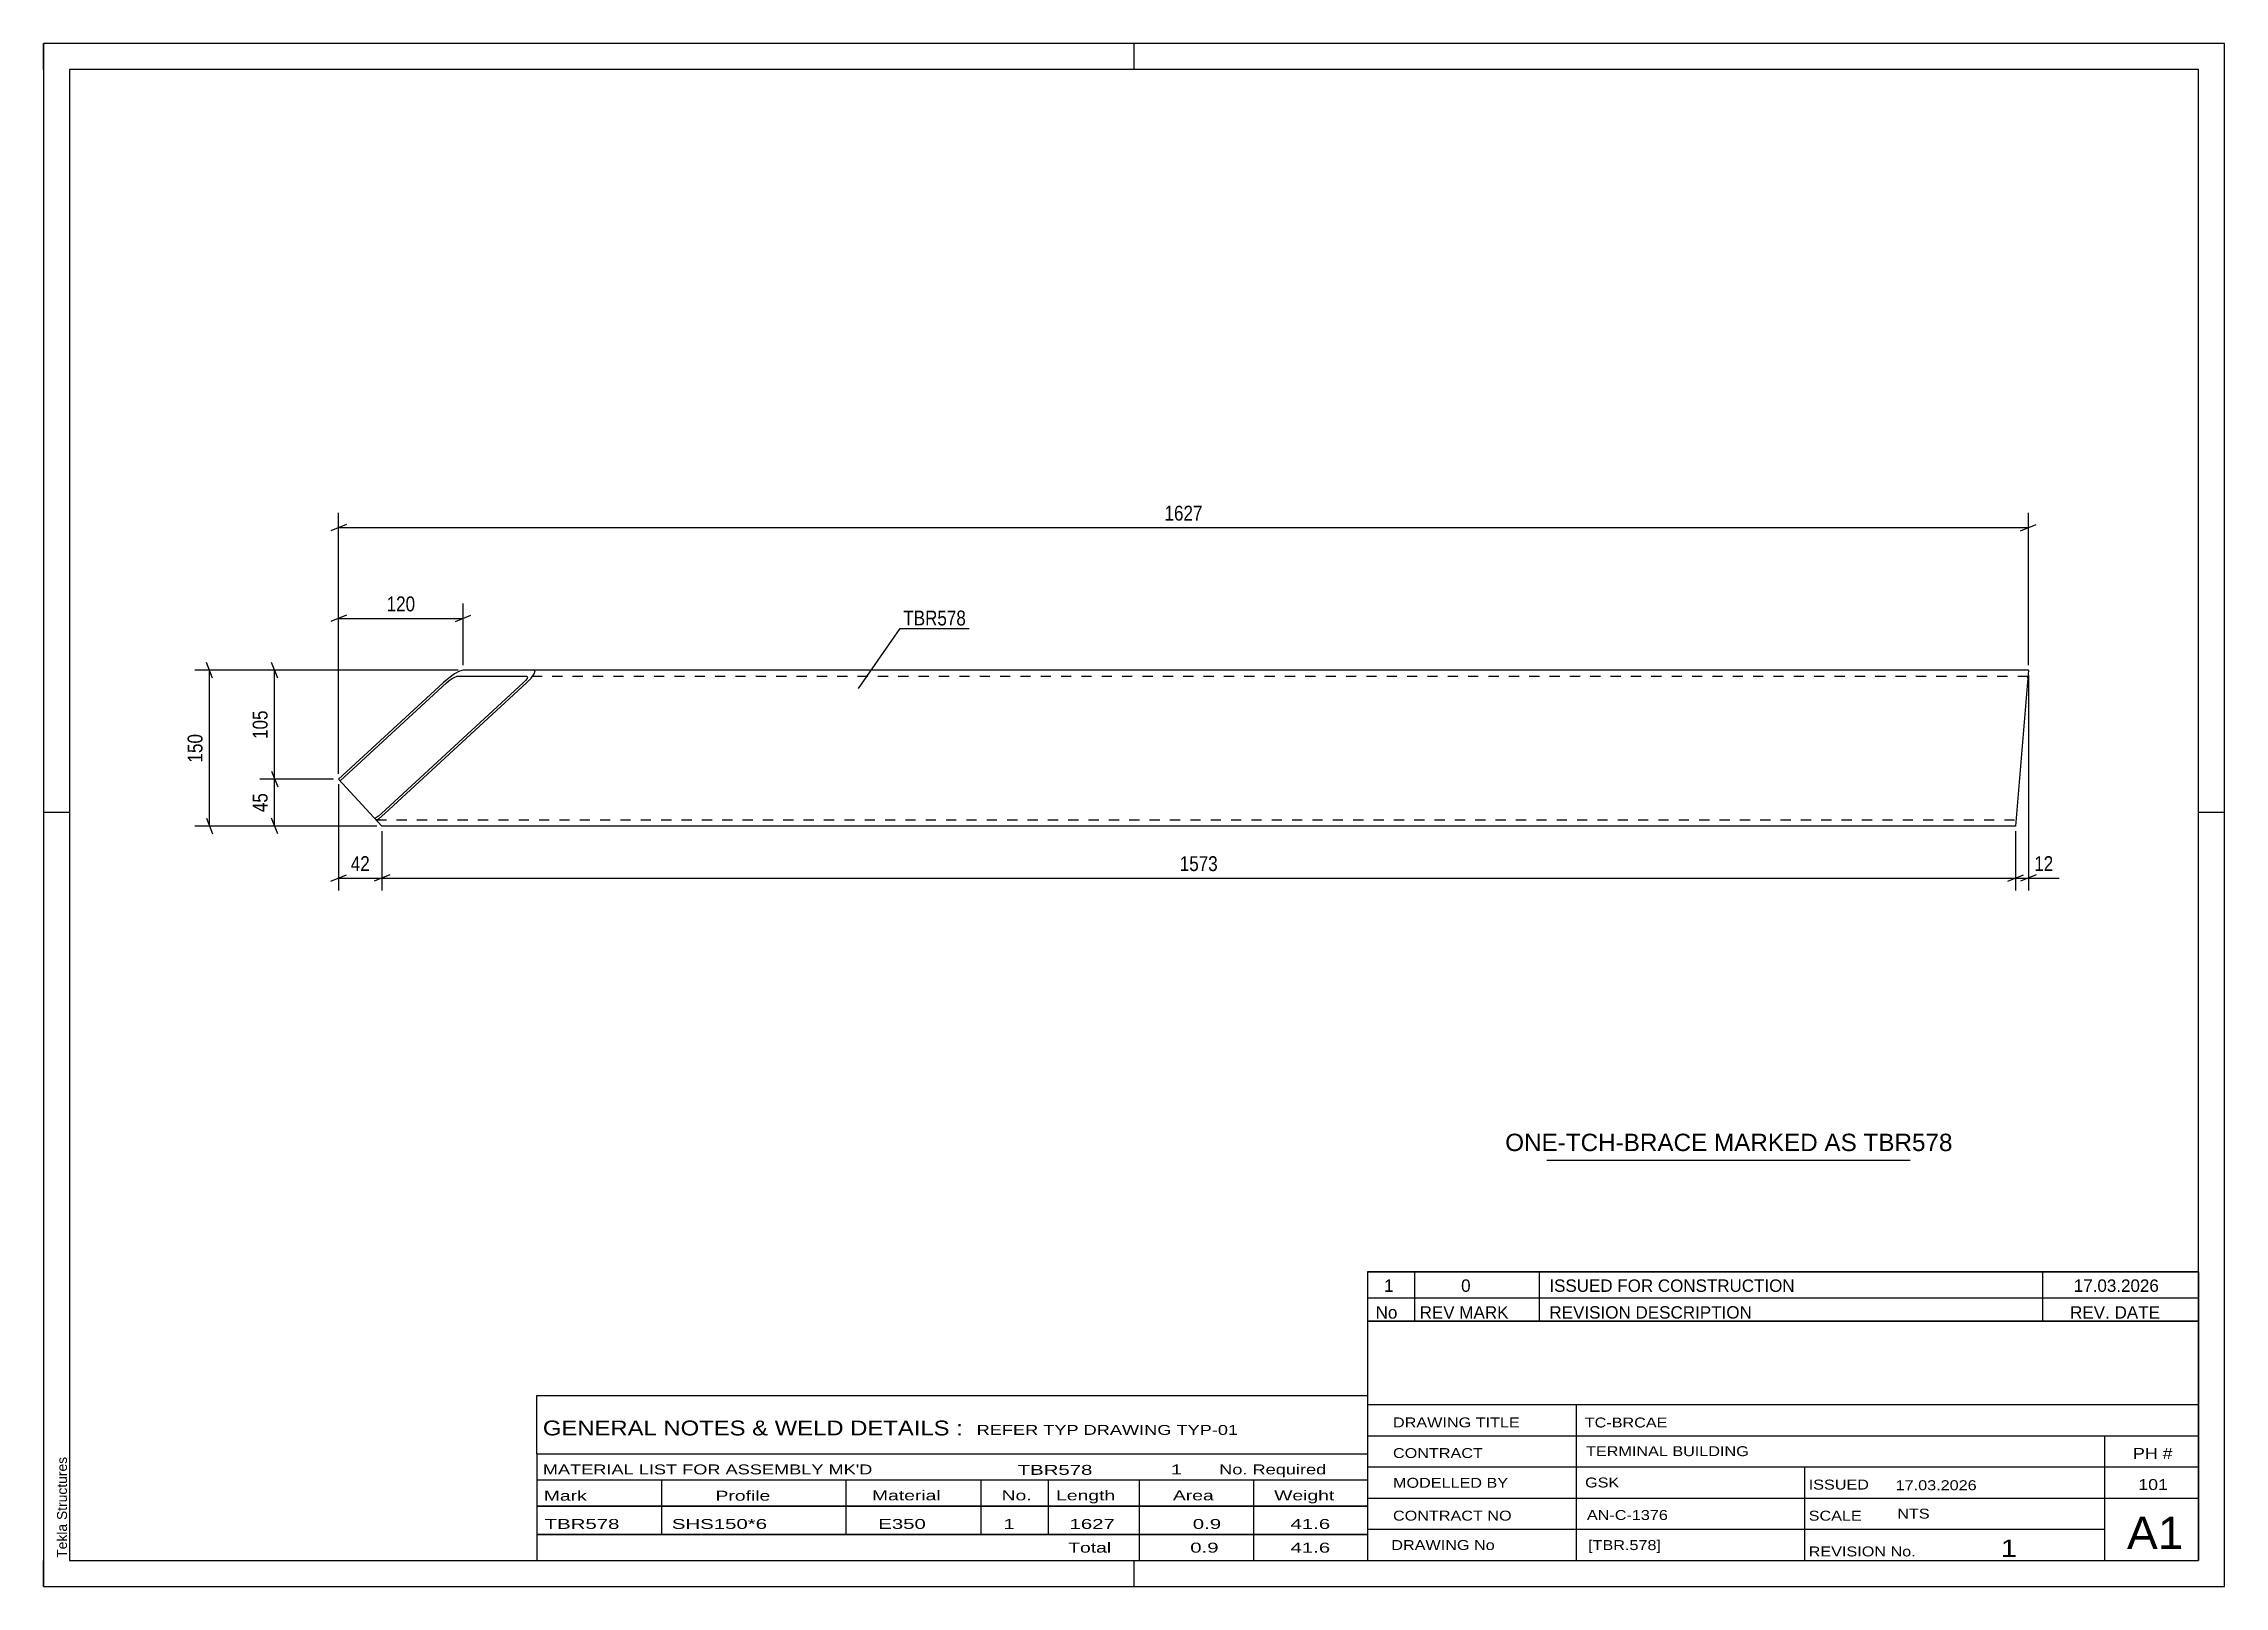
# Model space of a CAD drawing. Header units: millimetres. Extents: x 0 to 420, y 0 to 297.
import ezdxf

# ---------------------------------------------------------------- set-up
doc = ezdxf.new("R2010")
doc.units = ezdxf.units.MM
doc.linetypes.add('DXK_LINE_DOT2', pattern=[3.9198, 1.9599, -1.9599])
doc.styles.add('Arial', font='ARIAL.TTF', dxfattribs={"height": 0.2})
doc.styles.add('Arial Narrow', font='ARIALN.TTF', dxfattribs={"height": 0.2})

# ---------------------------------------------------------------- blocks, each defined once
blk = doc.blocks.new('Unknown-582664572-1161')
at = {"color": 5, "linetype": 'Continuous'}
for p, q in [((420, 297), (0, 297)), ((0, 297), (0, 0)), ((0, 292), (0, 297)), ((210, 292), (210, 297)), ((420, 0), (420, 297)), ((415, 292), (5, 292)), ((5, 292), (5, 5)), ((415, 5), (415, 292)), ((5, 149), (0, 149)), ((420, 149), (415, 149)), ((0, 0), (0, 5)), ((5, 5), (415, 5)), ((210, 0), (210, 5)), ((0, 0), (420, 0))]:
    blk.add_line(p, q, dxfattribs=at)
at = {"color": 174, "linetype": 'Continuous', "style": 'Arial'}
blk.add_text('Tekla Structures', height=1.9102, rotation=90, dxfattribs=at).set_placement((4.5, 5.5))
blk = doc.blocks.new('Part-582664572-1656 - 1655')
at = {"color": 2, "linetype": 'Continuous'}
for p, q in [((56.81, 155.41), (76.92, 173.96)), ((57.11, 155.09), (77.57, 173.96)), ((65.06, 148.76), (92.38, 173.96)), ((65.71, 148.76), (93.03, 173.96)), ((78.02, 174.87), (76.92, 173.96)), ((77.57, 173.96), (78.11, 174.41)), ((79.14, 175.65), (78.02, 174.87)), ((78.11, 174.41), (78.68, 174.8)), ((78.68, 174.8), (79.17, 175.06)), ((80.12, 176.17), (79.14, 175.65)), ((79.17, 175.06), (79.51, 175.16)), ((93.04, 175.16), (79.51, 175.16)), ((80.81, 176.36), (80.12, 176.17)), ((382.25, 176.36), (80.81, 176.36)), ((92.83, 174.41), (92.38, 173.96)), ((93.12, 174.8), (92.83, 174.41)), ((93.03, 173.96), (93.93, 174.87)), ((93.04, 175.16), (93.19, 175.06)), ((93.19, 175.06), (93.12, 174.8)), ((93.93, 174.87), (94.49, 175.65)), ((94.64, 176.17), (94.34, 176.36)), ((94.49, 175.65), (94.64, 176.17)), ((382.25, 176.36), (379.79, 146.36)), ((65.17, 146.36), (56.81, 155.41)), ((63.95, 147.91), (63.81, 147.83)), ((64.51, 148.3), (63.95, 147.91)), ((64.12, 147.49), (64.61, 147.84)), ((65.06, 148.76), (64.51, 148.3)), ((64.61, 147.84), (65.71, 148.76)), ((379.79, 146.36), (65.17, 146.36))]:
    blk.add_line(p, q, dxfattribs=at)
at = {"color": 7, "linetype": 'DXK_LINE_DOT2'}
for p, q in [((382.15, 175.16), (93.04, 175.16)), ((382.13, 174.87), (382.14, 175.06)), ((382.14, 175.06), (382.13, 174.87)), ((382.14, 175.06), (382.15, 175.16)), ((382.15, 175.16), (382.14, 175.06)), ((64.2, 147.56), (64.06, 147.56)), ((64.06, 147.56), (379.89, 147.56))]:
    blk.add_line(p, q, dxfattribs=at)
blk = doc.blocks.new('StraightDimension-582664572-2404 - 1655')
at = {"color": 7, "linetype": 'Continuous'}
for p, q in [((32.55, 174.86), (31.35, 177.86)), ((79.81, 176.36), (29.1, 176.36)), ((31.95, 146.36), (31.95, 176.36)), ((31.35, 147.86), (32.55, 144.86)), ((64.17, 146.36), (29.1, 146.36))]:
    blk.add_line(p, q, dxfattribs=at)
at = {"color": 0}
blk.add_wipeout([(31.2, 164.7), (27, 164.7), (27, 158.01), (31.2, 158.01)], dxfattribs=at)
at = {"color": 3, "style": 'Arial Narrow'}
blk.add_text('150', height=2.863, rotation=90.0002, dxfattribs=at).set_placement((30.6, 158.61))
blk = doc.blocks.new('StraightDimension-582664572-2147 - 1655')
at = {"color": 7, "linetype": 'Continuous'}
for p, q in [((56.81, 156.41), (56.81, 189.21)), ((80.81, 177.36), (80.81, 189.21)), ((58.31, 186.96), (55.31, 185.76)), ((56.81, 186.36), (80.81, 186.36)), ((79.31, 185.76), (82.31, 186.96))]:
    blk.add_line(p, q, dxfattribs=at)
at = {"color": 0}
blk.add_wipeout([(72.16, 187.11), (72.16, 191.31), (65.47, 191.31), (65.47, 187.11)], dxfattribs=at)
at = {"color": 3, "style": 'Arial Narrow'}
blk.add_text('120', height=2.863, dxfattribs=at).set_placement((66.07, 187.71))
blk = doc.blocks.new('StraightDimension-582664572-2329 - 1655')
at = {"color": 7, "linetype": 'Continuous'}
for p, q in [((65.17, 145.36), (65.17, 133.96)), ((379.79, 145.36), (379.79, 133.96)), ((66.67, 136.96), (63.67, 135.76)), ((65.17, 136.36), (379.79, 136.36)), ((378.29, 135.76), (381.29, 136.96))]:
    blk.add_line(p, q, dxfattribs=at)
at = {"color": 0}
blk.add_wipeout([(226.73, 137.11), (226.73, 141.31), (218.22, 141.31), (218.22, 137.11)], dxfattribs=at)
at = {"color": 3, "style": 'Arial Narrow'}
blk.add_text('1573', height=2.863, dxfattribs=at).set_placement((218.82, 137.71))
blk = doc.blocks.new('StraightDimension-582664572-1931 - 1655')
at = {"color": 7, "linetype": 'Continuous'}
for p, q in [((56.81, 156.41), (56.81, 206.68)), ((382.25, 177.36), (382.25, 206.68)), ((58.31, 204.43), (55.31, 203.23)), ((56.81, 203.83), (382.25, 203.83)), ((380.75, 203.23), (383.75, 204.43))]:
    blk.add_line(p, q, dxfattribs=at)
at = {"color": 0}
blk.add_wipeout([(223.79, 204.58), (223.79, 208.78), (215.28, 208.78), (215.28, 204.58)], dxfattribs=at)
at = {"color": 3, "style": 'Arial Narrow'}
blk.add_text('1627', height=2.863, dxfattribs=at).set_placement((215.88, 205.18))
blk = doc.blocks.new('StraightDimension-582664572-2328 - 1655')
at = {"color": 7, "linetype": 'Continuous'}
for p, q in [((382.25, 175.36), (382.25, 133.96)), ((379.79, 145.36), (379.79, 133.96)), ((378.29, 135.76), (381.29, 136.96)), ((379.79, 136.36), (382.25, 136.36)), ((383.75, 136.96), (380.75, 135.76))]:
    blk.add_line(p, q, dxfattribs=at)
at = {"color": 0}
blk.add_wipeout([(387.63, 137.11), (387.63, 141.31), (382.78, 141.31), (382.78, 137.11)], dxfattribs=at)
at = {"color": 7, "linetype": 'Continuous'}
blk.add_line((382.25, 136.36), (388.16, 136.36), dxfattribs=at)
blk.add_line((382.25, 136.36), (388.16, 136.36), dxfattribs=at)
at = {"color": 3, "style": 'Arial Narrow'}
blk.add_text('12', height=2.863, dxfattribs=at).set_placement((383.38, 137.71))
blk = doc.blocks.new('StraightDimension-582664572-2330 - 1655')
at = {"color": 7, "linetype": 'Continuous'}
for p, q in [((56.81, 154.41), (56.81, 133.96)), ((65.17, 145.36), (65.17, 133.96)), ((55.31, 135.76), (58.31, 136.96)), ((56.81, 136.36), (65.17, 136.36)), ((66.67, 136.96), (63.67, 135.76))]:
    blk.add_line(p, q, dxfattribs=at)
at = {"color": 0}
blk.add_wipeout([(63.42, 137.11), (63.42, 141.31), (58.56, 141.31), (58.56, 137.11)], dxfattribs=at)
at = {"color": 3, "style": 'Arial Narrow'}
blk.add_text('42', height=2.863, dxfattribs=at).set_placement((59.16, 137.71))
blk = doc.blocks.new('StraightDimension-582664572-2374 - 1655')
at = {"color": 7, "linetype": 'Continuous'}
for p, q in [((45.08, 174.86), (43.88, 177.86)), ((79.81, 176.36), (41.63, 176.36)), ((44.48, 155.41), (44.48, 176.36)), ((55.81, 155.41), (41.63, 155.41)), ((43.88, 156.91), (45.08, 153.91))]:
    blk.add_line(p, q, dxfattribs=at)
at = {"color": 0}
blk.add_wipeout([(43.73, 169.22), (39.53, 169.22), (39.53, 162.54), (43.73, 162.54)], dxfattribs=at)
at = {"color": 3, "style": 'Arial Narrow'}
blk.add_text('105', height=2.863, rotation=90.0002, dxfattribs=at).set_placement((43.13, 163.14))
blk = doc.blocks.new('StraightDimension-582664572-2375 - 1655')
at = {"color": 7, "linetype": 'Continuous'}
for p, q in [((55.81, 155.41), (41.63, 155.41)), ((43.88, 156.91), (45.08, 153.91)), ((44.48, 146.36), (44.48, 155.41)), ((45.08, 144.86), (43.88, 147.86)), ((64.17, 146.36), (41.63, 146.36))]:
    blk.add_line(p, q, dxfattribs=at)
at = {"color": 0}
blk.add_wipeout([(43.73, 153.31), (39.53, 153.31), (39.53, 148.45), (43.73, 148.45)], dxfattribs=at)
at = {"color": 3, "style": 'Arial Narrow'}
blk.add_text('45', height=2.863, rotation=90.0002, dxfattribs=at).set_placement((43.13, 149.05))
blk = doc.blocks.new('Unknown-582664572-2462')
at = {"color": 7, "linetype": 'Continuous'}
blk.add_line((289.5, 82.05), (359.5, 82.05), dxfattribs=at)
at = {"color": 7, "style": 'Arial'}
blk.add_text('ONE-TCH-BRACE MARKED AS TBR578', height=3.3428, dxfattribs=at).set_placement((281.49, 83.8))
blk = doc.blocks.new('Unknown-582664572-2459')
at = {"color": 7, "linetype": 'Continuous'}
for p, q in [((255, 51.05), (255, 5)), ((255, 51.05), (415, 51.05)), ((415, 51), (415, 5)), ((255, 35), (415, 35)), ((295.14, 35), (295.14, 5)), ((255, 29), (415, 29)), ((397, 5.05), (397, 29.05)), ((255, 23), (415, 23)), ((339.14, 23), (339.14, 5)), ((255, 17), (415, 17)), ((255, 11), (397, 11)), ((255, 5), (415, 5))]:
    blk.add_line(p, q, dxfattribs=at)
at = {"color": 7, "style": 'Arial Narrow'}
for s, height, width, p in [('DRAWING TITLE', 1.9089, 1.425378, (259.88, 30.61)), ('TC-BRCAE', 1.909, 1.425378, (296.81, 30.59)), ('CONTRACT', 1.909, 1.425378, (259.88, 24.71)), ('TERMINAL BUILDING', 1.9089, 1.425378, (297.06, 25.07)), ('MODELLED BY', 1.9089, 1.425378, (259.88, 18.98)), ('GSK', 1.909, 1.425378, (296.88, 19.04)), ('ISSUED', 1.909, 1.425378, (339.94, 18.64)), ('17.03.2026', 1.909, 1.425378, (356.69, 18.52)), ('CONTRACT NO', 1.9089, 1.425378, (259.88, 12.66)), ('AN-C-1376', 1.909, 1.425378, (297.23, 12.78)), ('SCALE', 1.909, 1.425378, (339.94, 12.65)), ('A1', 6.204, 1.25, (401.24, 7.2)), ('DRAWING No', 1.909, 1.425378, (259.56, 7)), ('[TBR.578]', 1.909, 1.425378, (297.46, 6.99)), ('1', 3.34, 1.5, (376.91, 5.68)), ('REVISION No.', 1.9089, 1.425378, (339.94, 5.77))]:
    blk.add_text(s, height=height, dxfattribs=dict(at, width=width)).set_placement(p)
at = {"color": 7, "linetype": 'Continuous', "style": 'Arial Narrow'}
for s, height, width, p in [('PH #', 2.1, 1.42538, (402.4, 24.55)), ('101', 2.1, 1.42538, (403.41, 18.55)), ('NTS', 1.909, 1.425378, (357, 13.05))]:
    blk.add_text(s, height=height, dxfattribs=dict(at, width=width)).set_placement(p)
blk = doc.blocks.new('Unknown-582664572-2460')
at = {"color": 7, "linetype": 'Continuous'}
for p, q in [((255, 60.55), (415, 60.55)), ((415, 60.55), (255, 60.55)), ((255, 60.55), (255, 55.55)), ((264, 60.55), (264, 55.55)), ((288, 60.55), (288, 55.55)), ((385, 60.55), (385, 55.55)), ((415, 60.55), (415, 55.55)), ((255, 55.55), (415, 55.55)), ((255, 55.55), (255, 51.05)), ((255, 55.55), (415, 55.55)), ((264, 55.55), (264, 51.05)), ((288, 55.55), (288, 51.05)), ((385, 55.55), (385, 51.05)), ((415, 55.55), (415, 51.05)), ((415, 51.05), (255, 51.05))]:
    blk.add_line(p, q, dxfattribs=at)
at = {"color": 7, "linetype": 'Continuous', "style": 'Arial Narrow'}
for s, height, width, p in [('1', 2.39, 1.196471, (258.16, 56.7)), ('0', 2.39, 1.196471, (273, 56.7)), ('ISSUED FOR CONSTRUCTION', 2.3861, 1.196471, (290, 56.7)), ('17.03.2026', 2.386, 1.196471, (391, 56.7)), ('No', 2.386, 1.2, (256.54, 51.55)), ('REV MARK', 2.386, 1.2, (265, 51.55)), ('REVISION DESCRIPTION', 2.3861, 1.2, (290, 51.55)), ('REV. DATE', 2.386, 1.2, (390.28, 51.55))]:
    blk.add_text(s, height=height, dxfattribs=dict(at, width=width)).set_placement(p)
blk = doc.blocks.new('Unknown-582664572-2461')
at = {"color": 7, "linetype": 'Continuous'}
for p, q in [((95, 36.75), (255, 36.75)), ((95, 25.5), (95, 36.75)), ((255, 36.75), (255, 25.5)), ((95, 25.5), (255, 25.5)), ((95, 25.5), (95, 20.5)), ((255, 25.5), (255, 20.5)), ((95, 20.5), (255, 20.5)), ((95, 20.5), (95, 15.5)), ((119, 20.5), (119, 15.5)), ((154.5, 20.5), (154.5, 15.5)), ((180.5, 20.5), (180.5, 15.5)), ((193.5, 20.5), (193.5, 15.5)), ((211, 20.5), (211, 15.5)), ((233, 20.5), (233, 15.5)), ((255, 20.5), (255, 15.5)), ((95, 15.5), (255, 15.5)), ((95, 15.45), (95, 10.05)), ((95, 15.45), (255, 15.45)), ((119, 15.5), (119, 10)), ((154.5, 15.5), (154.5, 10)), ((180.5, 15.5), (180.5, 10)), ((193.5, 15.5), (193.5, 10)), ((211, 15.5), (211, 10)), ((233, 15.5), (233, 10)), ((255, 15.45), (255, 10.05)), ((95, 10.05), (255, 10.05)), ((95, 10), (255, 10)), ((95, 10), (95, 5)), ((211, 10), (211, 5)), ((233, 10), (233, 5)), ((255, 10), (255, 5)), ((95, 5), (255, 5))]:
    blk.add_line(p, q, dxfattribs=at)
at = {"color": 7, "style": 'Arial Narrow'}
for s, height, width, p in [('GENERAL NOTES & WELD DETAILS :', 2.8633, 1.4, (96.15, 29.06)), ('REFER TYP DRAWING TYP-01', 1.9089, 1.6, (179.7, 29.16)), ("MATERIAL LIST FOR ASSEMBLY MK'D", 1.9089, 1.6, (96.15, 21.56)), ('TBR578', 1.909, 1.794707, (187.59, 21.47)), ('1', 1.91, 1.794707, (217.08, 21.56)), ('No. Required', 1.9089, 1.6, (226.41, 21.56)), ('Mark', 1.909, 1.7, (96.34, 16.5)), ('Profile', 1.909, 1.7, (129.41, 16.5)), ('Material', 1.909, 1.7, (159.54, 16.56)), ('No.', 1.909, 1.7, (184.5, 16.56)), ('Length', 1.909, 1.7, (195, 16.56)), ('Area', 1.909, 1.7, (217.5, 16.56)), ('Weight', 1.909, 1.7, (237, 16.56))]:
    blk.add_text(s, height=height, dxfattribs=dict(at, width=width)).set_placement(p)
at = {"color": 7, "linetype": 'Continuous', "style": 'Arial Narrow'}
for s, height, width, p in [('TBR578', 1.909, 1.794707, (96.5, 11.06)), ('SHS150*6', 1.909, 1.794707, (121, 11.06)), ('E350', 1.909, 1.794707, (160.74, 11.06)), ('1', 1.91, 1.794707, (184.86, 11.06)), ('1627', 1.909, 1.794707, (197.58, 11.06)), ('0.9', 1.909, 1.794707, (221.32, 11.06)), ('41.6', 1.909, 1.794707, (240.14, 11.06)), ('Total', 1.909, 1.7, (197.33, 6.5)), ('0.9', 1.909, 1.794707, (220.83, 6.5)), ('41.6', 1.909, 1.794707, (240.14, 6.5))]:
    blk.add_text(s, height=height, dxfattribs=dict(at, width=width)).set_placement(p)
blk = doc.blocks.new('Mark-582664572-1881 - 1655')
at = {"color": 0}
blk.add_wipeout([(177.64, 184.99), (177.64, 187.99), (165.58, 187.99), (165.58, 184.99)], dxfattribs=at)
blk.add_wipeout([(177.64, 184.99), (177.64, 187.99), (165.58, 187.99), (165.58, 184.99)], dxfattribs=at)
at = {"color": 30, "linetype": 'Continuous'}
for p, q in [((156.92, 172.86), (164.98, 184.39)), ((164.98, 184.39), (178.24, 184.39))]:
    blk.add_line(p, q, dxfattribs=at)
at = {"color": 3, "style": 'Arial Narrow'}
blk.add_text('TBR578', height=2.863, dxfattribs=at).set_placement((165.58, 184.99))

msp = doc.modelspace()

# ---------------------------------------------------------------- block references
for name in ['Unknown-582664572-1161', 'Part-582664572-1656 - 1655', 'Unknown-582664572-2462', 'Unknown-582664572-2460', 'Unknown-582664572-2459', 'Unknown-582664572-2461']:
    msp.add_blockref(name, (0, 0))

# ---------------------------------------------------------------- next in the draw order: block references
msp.add_blockref('StraightDimension-582664572-2404 - 1655', (0, 0))

# ---------------------------------------------------------------- next in the draw order: block references
for name in ['StraightDimension-582664572-2147 - 1655', 'StraightDimension-582664572-2329 - 1655']:
    msp.add_blockref(name, (0, 0))

# ---------------------------------------------------------------- next in the draw order: block references
msp.add_blockref('StraightDimension-582664572-1931 - 1655', (0, 0))

# ---------------------------------------------------------------- next in the draw order: block references
for name in ['Mark-582664572-1881 - 1655', 'StraightDimension-582664572-2328 - 1655', 'StraightDimension-582664572-2330 - 1655']:
    msp.add_blockref(name, (0, 0))

# ---------------------------------------------------------------- next in the draw order: block references
msp.add_blockref('StraightDimension-582664572-2374 - 1655', (0, 0))

# ---------------------------------------------------------------- next in the draw order: block references
msp.add_blockref('StraightDimension-582664572-2375 - 1655', (0, 0))

doc.saveas('drawing.dxf')
